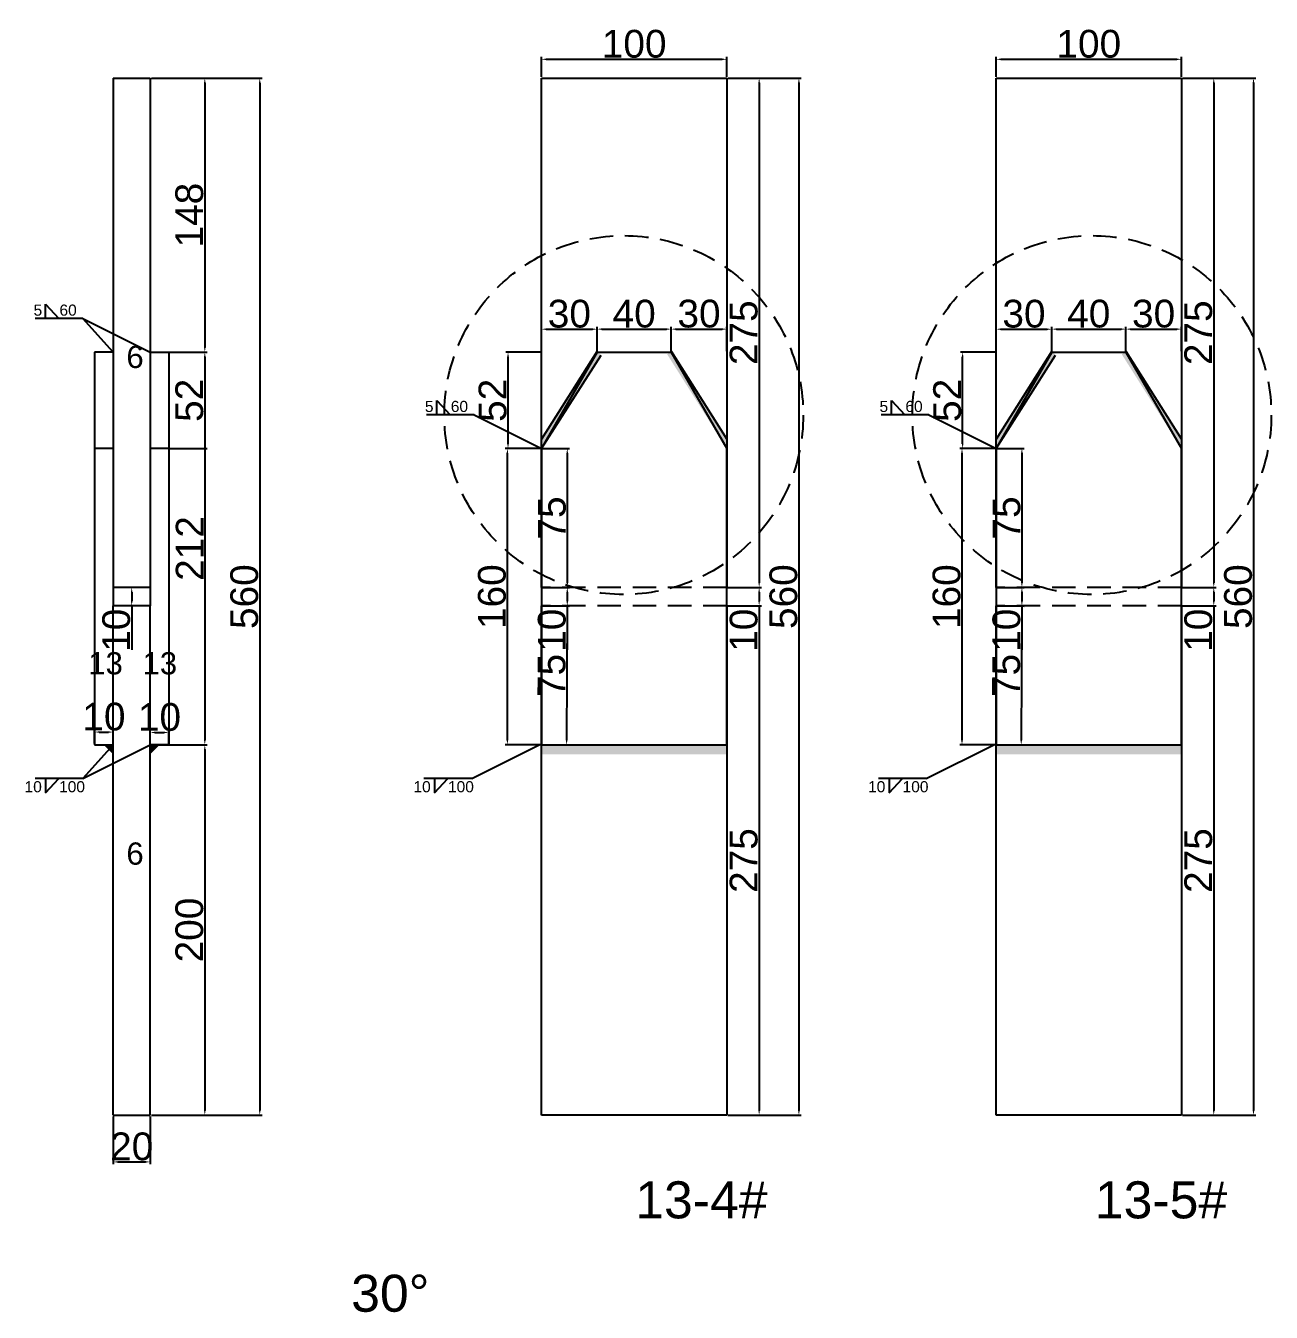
# Model space of a CAD drawing. Header units: millimetres. Extents: x 9380 to 24185, y -971 to 4358.
# Drawn here: x 19576 to 20249, y 885 to 1580 of the extents above; entities that cross this region are included whole.
import ezdxf

# ---------------------------------------------------------------- set-up
doc = ezdxf.new("R2010")
doc.units = ezdxf.units.MM
doc.linetypes.add('DASHED', pattern=[19.05, 12.7, -6.35])
for name, color, linetype in [('切平处', 3, 'DASHED'), ('尺寸标注', 6, 'Continuous'), ('标号', 4, 'Continuous'), ('焊缝', 250, 'Continuous')]:
    doc.layers.add(name, color=color, linetype=linetype)
doc.styles.get("Standard").update_dxf_attribs({"font": 'arial.ttf'})
doc.dimstyles.new('ISO-25-JHF', dxfattribs={"dimtxt": 15, "dimasz": 2.5, "dimexe": 1.25, "dimexo": 0.625, "dimtad": 1, "dimtxsty": 'Standard', "dimcen": 2.5, "dimadec": 0, "dimazin": 0, "dimtfac": 1, "dimtmove": 0, "dimatfit": 3, "dimfxl": 1, "dimarcsym": 0})

# ---------------------------------------------------------------- blocks, each defined once
blk = doc.blocks.new('*D1718')
at = {"layer": 'Defpoints', "color": 0, "transparency": 16777216}
for p in [(19954.64, 1561.76), (19854.64, 1551.62), (19954.64, 1551.62)]:
    blk.add_point(p, dxfattribs=at)
at = {"layer": '尺寸标注', "color": 0, "lineweight": -2, "transparency": 16777216}
for p, q in [((19854.64, 1552.25), (19854.64, 1563.01)), ((19954.64, 1552.25), (19954.64, 1563.01)), ((19857.14, 1561.76), (19952.14, 1561.76))]:
    blk.add_line(p, q, dxfattribs=at)
at = {"layer": '尺寸标注', "color": 0, "transparency": 16777216}
for points in [[(19857.14, 1562.17), (19857.14, 1561.34), (19854.64, 1561.76)], [(19952.14, 1562.17), (19952.14, 1561.34), (19954.64, 1561.76)]]:
    blk.add_solid(points, dxfattribs=at)
at = {"layer": '尺寸标注', "color": 0, "transparency": 16777216, "insert": (19904.64, 1570.04), "char_height": 15, "attachment_point": 5}
blk.add_mtext('100', dxfattribs=at)
blk = doc.blocks.new('*D1719')
at = {"layer": 'Defpoints', "color": 0, "transparency": 16777216}
for p in [(19954.64, 1551.62), (19954.64, 1276.62), (19972.12, 1276.62)]:
    blk.add_point(p, dxfattribs=at)
at = {"layer": '尺寸标注', "color": 0, "lineweight": -2, "transparency": 16777216}
for p, q in [((19955.26, 1551.62), (19973.37, 1551.62)), ((19972.12, 1549.12), (19972.12, 1279.12)), ((19955.26, 1276.62), (19973.37, 1276.62))]:
    blk.add_line(p, q, dxfattribs=at)
at = {"layer": '尺寸标注', "color": 0, "transparency": 16777216}
for points in [[(19971.7, 1549.12), (19972.53, 1549.12), (19972.12, 1551.62)], [(19971.7, 1279.12), (19972.53, 1279.12), (19972.12, 1276.62)]]:
    blk.add_solid(points, dxfattribs=at)
at = {"layer": '尺寸标注', "color": 0, "transparency": 16777216, "insert": (19963.83, 1414.12), "char_height": 15, "attachment_point": 5, "rotation": 90}
blk.add_mtext('275', dxfattribs=at)
blk = doc.blocks.new('*D1628')
at = {"layer": 'Defpoints', "color": 0, "transparency": 16777216}
for p in [(19836.2, 1351.62), (19854.64, 1351.62), (19854.64, 1191.62)]:
    blk.add_point(p, dxfattribs=at)
at = {"layer": '尺寸标注', "color": 0, "lineweight": -2, "transparency": 16777216}
for p, q in [((19854.01, 1351.62), (19834.95, 1351.62)), ((19836.2, 1194.12), (19836.2, 1349.12)), ((19854.01, 1191.62), (19834.95, 1191.62))]:
    blk.add_line(p, q, dxfattribs=at)
at = {"layer": '尺寸标注', "color": 0, "transparency": 16777216}
for points in [[(19835.78, 1349.12), (19836.61, 1349.12), (19836.2, 1351.62)], [(19835.78, 1194.12), (19836.61, 1194.12), (19836.2, 1191.62)]]:
    blk.add_solid(points, dxfattribs=at)
at = {"layer": '尺寸标注', "color": 0, "transparency": 16777216, "insert": (19827.91, 1271.62), "char_height": 15, "attachment_point": 5, "rotation": 90}
blk.add_mtext('160', dxfattribs=at)
blk = doc.blocks.new('*D1720')
at = {"layer": 'Defpoints', "color": 0, "transparency": 16777216}
for p in [(19954.64, 1276.62), (19954.64, 1266.62), (19972.12, 1266.62)]:
    blk.add_point(p, dxfattribs=at)
at = {"layer": '尺寸标注', "color": 0, "lineweight": -2, "transparency": 16777216}
for p, q in [((19955.26, 1276.62), (19973.37, 1276.62)), ((19972.12, 1274.12), (19972.12, 1269.12)), ((19955.26, 1266.62), (19973.37, 1266.62)), ((19972.12, 1266.62), (19972.12, 1242.85))]:
    blk.add_line(p, q, dxfattribs=at)
at = {"layer": '尺寸标注', "color": 0, "transparency": 16777216}
for points in [[(19971.7, 1274.12), (19972.53, 1274.12), (19972.12, 1276.62)], [(19971.7, 1269.12), (19972.53, 1269.12), (19972.12, 1266.62)]]:
    blk.add_solid(points, dxfattribs=at)
at = {"layer": '尺寸标注', "color": 0, "transparency": 16777216, "insert": (19963.83, 1253.48), "char_height": 15, "attachment_point": 5, "rotation": 90}
blk.add_mtext('10', dxfattribs=at)
blk = doc.blocks.new('*D1721')
at = {"layer": 'Defpoints', "color": 0, "transparency": 16777216}
for p in [(19954.64, 1266.62), (19954.64, 991.62), (19972.12, 991.62)]:
    blk.add_point(p, dxfattribs=at)
at = {"layer": '尺寸标注', "color": 0, "lineweight": -2, "transparency": 16777216}
for p, q in [((19955.26, 1266.62), (19973.37, 1266.62)), ((19972.12, 1264.12), (19972.12, 994.12)), ((19955.26, 991.62), (19973.37, 991.62))]:
    blk.add_line(p, q, dxfattribs=at)
at = {"layer": '尺寸标注', "color": 0, "transparency": 16777216}
for points in [[(19971.7, 1264.12), (19972.53, 1264.12), (19972.12, 1266.62)], [(19971.7, 994.12), (19972.53, 994.12), (19972.12, 991.62)]]:
    blk.add_solid(points, dxfattribs=at)
at = {"layer": '尺寸标注', "color": 0, "transparency": 16777216, "insert": (19963.83, 1129.12), "char_height": 15, "attachment_point": 5, "rotation": 90}
blk.add_mtext('275', dxfattribs=at)
blk = doc.blocks.new('*D1629')
at = {"layer": 'Defpoints', "color": 0, "transparency": 16777216}
for p in [(19954.64, 1551.62), (19954.64, 991.62), (19993.57, 991.62)]:
    blk.add_point(p, dxfattribs=at)
at = {"layer": '尺寸标注', "color": 0, "lineweight": -2, "transparency": 16777216}
for p, q in [((19955.26, 1551.62), (19994.82, 1551.62)), ((19993.57, 1549.12), (19993.57, 994.12)), ((19955.26, 991.62), (19994.82, 991.62))]:
    blk.add_line(p, q, dxfattribs=at)
at = {"layer": '尺寸标注', "color": 0, "transparency": 16777216}
for points in [[(19993.15, 1549.12), (19993.98, 1549.12), (19993.57, 1551.62)], [(19993.15, 994.12), (19993.98, 994.12), (19993.57, 991.62)]]:
    blk.add_solid(points, dxfattribs=at)
at = {"layer": '尺寸标注', "color": 0, "transparency": 16777216, "insert": (19985.28, 1271.62), "char_height": 15, "attachment_point": 5, "rotation": 90}
blk.add_mtext('560', dxfattribs=at)
blk = doc.blocks.new('*D1722')
at = {"layer": 'Defpoints', "color": 0, "transparency": 16777216}
for p in [(19623.37, 991.62), (19643.37, 991.62), (19643.37, 966.42)]:
    blk.add_point(p, dxfattribs=at)
at = {"layer": '尺寸标注', "color": 0, "lineweight": -2, "transparency": 16777216}
for p, q in [((19623.37, 991), (19623.37, 965.17)), ((19643.37, 991), (19643.37, 965.17)), ((19625.87, 966.42), (19640.87, 966.42))]:
    blk.add_line(p, q, dxfattribs=at)
at = {"layer": '尺寸标注', "color": 0, "transparency": 16777216}
for points in [[(19625.87, 966.84), (19625.87, 966.01), (19623.37, 966.42)], [(19640.87, 966.84), (19640.87, 966.01), (19643.37, 966.42)]]:
    blk.add_solid(points, dxfattribs=at)
at = {"layer": '尺寸标注', "color": 0, "transparency": 16777216, "insert": (19633.37, 974.71), "char_height": 15, "attachment_point": 5}
blk.add_mtext('20', dxfattribs=at)
blk = doc.blocks.new('*D1723')
at = {"layer": 'Defpoints', "color": 0, "transparency": 16777216}
for p in [(19623.37, 1198.5), (19613.37, 1191.62), (19623.37, 1191.62)]:
    blk.add_point(p, dxfattribs=at)
at = {"layer": '尺寸标注', "color": 0, "lineweight": -2, "transparency": 16777216}
for p, q in [((19613.37, 1192.25), (19613.37, 1199.75)), ((19615.87, 1198.5), (19620.87, 1198.5)), ((19623.37, 1192.25), (19623.37, 1199.75))]:
    blk.add_line(p, q, dxfattribs=at)
at = {"layer": '尺寸标注', "color": 0, "transparency": 16777216}
for points in [[(19615.87, 1198.92), (19615.87, 1198.09), (19613.37, 1198.5)], [(19620.87, 1198.92), (19620.87, 1198.09), (19623.37, 1198.5)]]:
    blk.add_solid(points, dxfattribs=at)
at = {"layer": '尺寸标注', "color": 0, "transparency": 16777216, "insert": (19618.37, 1206.79), "char_height": 15, "attachment_point": 5}
blk.add_mtext('10', dxfattribs=at)
blk = doc.blocks.new('*D1724')
at = {"layer": 'Defpoints', "color": 0, "transparency": 16777216}
for p in [(19653.37, 1198.29), (19643.37, 1191.62), (19653.37, 1191.62)]:
    blk.add_point(p, dxfattribs=at)
at = {"layer": '尺寸标注', "color": 0, "lineweight": -2, "transparency": 16777216}
for p, q in [((19643.37, 1192.25), (19643.37, 1199.54)), ((19645.87, 1198.29), (19650.87, 1198.29)), ((19653.37, 1192.25), (19653.37, 1199.54))]:
    blk.add_line(p, q, dxfattribs=at)
at = {"layer": '尺寸标注', "color": 0, "transparency": 16777216}
for points in [[(19645.87, 1198.71), (19645.87, 1197.87), (19643.37, 1198.29)], [(19650.87, 1198.71), (19650.87, 1197.87), (19653.37, 1198.29)]]:
    blk.add_solid(points, dxfattribs=at)
at = {"layer": '尺寸标注', "color": 0, "transparency": 16777216, "insert": (19648.37, 1206.57), "char_height": 15, "attachment_point": 5}
blk.add_mtext('10', dxfattribs=at)
blk = doc.blocks.new('*D1725')
at = {"layer": 'Defpoints', "color": 0, "transparency": 16777216}
for p in [(19643.37, 1551.62), (19643.37, 1403.62), (19672.84, 1403.62)]:
    blk.add_point(p, dxfattribs=at)
at = {"layer": '尺寸标注', "color": 0, "lineweight": -2, "transparency": 16777216}
for p, q in [((19643.99, 1551.62), (19674.09, 1551.62)), ((19672.84, 1549.12), (19672.84, 1406.12)), ((19643.99, 1403.62), (19674.09, 1403.62))]:
    blk.add_line(p, q, dxfattribs=at)
at = {"layer": '尺寸标注', "color": 0, "transparency": 16777216}
for points in [[(19672.42, 1549.12), (19673.25, 1549.12), (19672.84, 1551.62)], [(19672.42, 1406.12), (19673.25, 1406.12), (19672.84, 1403.62)]]:
    blk.add_solid(points, dxfattribs=at)
at = {"layer": '尺寸标注', "color": 0, "transparency": 16777216, "insert": (19664.55, 1477.62), "char_height": 15, "attachment_point": 5, "rotation": 90}
blk.add_mtext('148', dxfattribs=at)
blk = doc.blocks.new('*D1726')
at = {"layer": 'Defpoints', "color": 0, "transparency": 16777216}
for p in [(19653.37, 1403.62), (19653.37, 1191.62), (19672.84, 1191.62)]:
    blk.add_point(p, dxfattribs=at)
at = {"layer": '尺寸标注', "color": 0, "lineweight": -2, "transparency": 16777216}
for p, q in [((19653.99, 1403.62), (19674.09, 1403.62)), ((19672.84, 1401.12), (19672.84, 1194.12)), ((19653.99, 1191.62), (19674.09, 1191.62))]:
    blk.add_line(p, q, dxfattribs=at)
at = {"layer": '尺寸标注', "color": 0, "transparency": 16777216}
for points in [[(19672.42, 1401.12), (19673.25, 1401.12), (19672.84, 1403.62)], [(19672.42, 1194.12), (19673.25, 1194.12), (19672.84, 1191.62)]]:
    blk.add_solid(points, dxfattribs=at)
at = {"layer": '尺寸标注', "color": 0, "transparency": 16777216, "insert": (19664.68, 1297.62), "char_height": 15, "attachment_point": 5, "rotation": 90}
blk.add_mtext('212', dxfattribs=at)
blk = doc.blocks.new('*D1727')
at = {"layer": 'Defpoints', "color": 0, "transparency": 16777216}
for p in [(19643.37, 1191.62), (19643.37, 991.62), (19672.84, 991.62)]:
    blk.add_point(p, dxfattribs=at)
at = {"layer": '尺寸标注', "color": 0, "lineweight": -2, "transparency": 16777216}
for p, q in [((19643.99, 1191.62), (19674.09, 1191.62)), ((19672.84, 1189.12), (19672.84, 994.12)), ((19643.99, 991.62), (19674.09, 991.62))]:
    blk.add_line(p, q, dxfattribs=at)
at = {"layer": '尺寸标注', "color": 0, "transparency": 16777216}
for points in [[(19672.42, 1189.12), (19673.25, 1189.12), (19672.84, 1191.62)], [(19672.42, 994.12), (19673.25, 994.12), (19672.84, 991.62)]]:
    blk.add_solid(points, dxfattribs=at)
at = {"layer": '尺寸标注', "color": 0, "transparency": 16777216, "insert": (19664.55, 1091.62), "char_height": 15, "attachment_point": 5, "rotation": 90}
blk.add_mtext('200', dxfattribs=at)
blk = doc.blocks.new('*D1630')
at = {"layer": 'Defpoints', "color": 0, "transparency": 16777216}
for p in [(19643.99, 1551.62), (19643.99, 991.62), (19702.51, 991.62)]:
    blk.add_point(p, dxfattribs=at)
at = {"layer": '尺寸标注', "color": 0, "lineweight": -2, "transparency": 16777216}
for p, q in [((19644.62, 1551.62), (19703.76, 1551.62)), ((19702.51, 1549.12), (19702.51, 994.12)), ((19644.62, 991.62), (19703.76, 991.62))]:
    blk.add_line(p, q, dxfattribs=at)
at = {"layer": '尺寸标注', "color": 0, "transparency": 16777216}
for points in [[(19702.09, 1549.12), (19702.92, 1549.12), (19702.51, 1551.62)], [(19702.09, 994.12), (19702.92, 994.12), (19702.51, 991.62)]]:
    blk.add_solid(points, dxfattribs=at)
at = {"layer": '尺寸标注', "color": 0, "transparency": 16777216, "insert": (19694.22, 1271.62), "char_height": 15, "attachment_point": 5, "rotation": 90}
blk.add_mtext('560', dxfattribs=at)
blk = doc.blocks.new('*D1728')
at = {"layer": 'Defpoints', "color": 0, "transparency": 16777216}
for p in [(19643.37, 1276.62), (19633.37, 1266.62), (19643.37, 1266.62)]:
    blk.add_point(p, dxfattribs=at)
at = {"layer": '尺寸标注', "color": 0, "lineweight": -2, "transparency": 16777216}
for p, q in [((19642.74, 1276.62), (19632.12, 1276.62)), ((19633.37, 1274.12), (19633.37, 1269.12)), ((19642.74, 1266.62), (19632.12, 1266.62)), ((19633.37, 1266.62), (19633.37, 1242.85))]:
    blk.add_line(p, q, dxfattribs=at)
at = {"layer": '尺寸标注', "color": 0, "transparency": 16777216}
for points in [[(19632.95, 1274.12), (19633.79, 1274.12), (19633.37, 1276.62)], [(19632.95, 1269.12), (19633.79, 1269.12), (19633.37, 1266.62)]]:
    blk.add_solid(points, dxfattribs=at)
at = {"layer": '尺寸标注', "color": 0, "transparency": 16777216, "insert": (19625.09, 1253.48), "char_height": 15, "attachment_point": 5, "rotation": 90}
blk.add_mtext('10', dxfattribs=at)
blk = doc.blocks.new('*D1729')
at = {"layer": 'Defpoints', "color": 0, "transparency": 16777216}
for p in [(19854.64, 1351.62), (19854.64, 1276.62), (19868.53, 1276.62)]:
    blk.add_point(p, dxfattribs=at)
at = {"layer": '尺寸标注', "color": 0, "lineweight": -2, "transparency": 16777216}
for p, q in [((19855.26, 1351.62), (19869.78, 1351.62)), ((19868.53, 1349.12), (19868.53, 1279.12)), ((19855.26, 1276.62), (19869.78, 1276.62))]:
    blk.add_line(p, q, dxfattribs=at)
at = {"layer": '尺寸标注', "color": 0, "transparency": 16777216}
for points in [[(19868.11, 1349.12), (19868.94, 1349.12), (19868.53, 1351.62)], [(19868.11, 1279.12), (19868.94, 1279.12), (19868.53, 1276.62)]]:
    blk.add_solid(points, dxfattribs=at)
at = {"layer": '尺寸标注', "color": 0, "transparency": 16777216, "insert": (19860.27, 1314.12), "char_height": 15, "attachment_point": 5, "rotation": 90}
blk.add_mtext('75', dxfattribs=at)
blk = doc.blocks.new('*D1730')
at = {"layer": 'Defpoints', "color": 0, "transparency": 16777216}
for p in [(19854.64, 1276.62), (19854.64, 1266.62), (19868.53, 1266.62)]:
    blk.add_point(p, dxfattribs=at)
at = {"layer": '尺寸标注', "color": 0, "lineweight": -2, "transparency": 16777216}
for p, q in [((19855.26, 1276.62), (19869.78, 1276.62)), ((19868.53, 1274.12), (19868.53, 1269.12)), ((19855.26, 1266.62), (19869.78, 1266.62)), ((19868.53, 1266.62), (19868.53, 1242.85))]:
    blk.add_line(p, q, dxfattribs=at)
at = {"layer": '尺寸标注', "color": 0, "transparency": 16777216}
for points in [[(19868.11, 1274.12), (19868.94, 1274.12), (19868.53, 1276.62)], [(19868.11, 1269.12), (19868.94, 1269.12), (19868.53, 1266.62)]]:
    blk.add_solid(points, dxfattribs=at)
at = {"layer": '尺寸标注', "color": 0, "transparency": 16777216, "insert": (19860.24, 1253.48), "char_height": 15, "attachment_point": 5, "rotation": 90}
blk.add_mtext('10', dxfattribs=at)
blk = doc.blocks.new('*D1631')
at = {"layer": 'Defpoints', "color": 0, "transparency": 16777216}
for p in [(19854.64, 1266.62), (19854.27, 1191.62), (19868.16, 1191.55)]:
    blk.add_point(p, dxfattribs=at)
at = {"layer": '尺寸标注', "color": 0, "lineweight": -2, "transparency": 16777216}
for p, q in [((19855.26, 1266.62), (19869.78, 1266.55)), ((19868.52, 1264.05), (19868.17, 1194.05)), ((19854.9, 1191.62), (19869.41, 1191.55))]:
    blk.add_line(p, q, dxfattribs=at)
at = {"layer": '尺寸标注', "color": 0, "transparency": 16777216}
for points in [[(19868.1, 1264.05), (19868.93, 1264.05), (19868.53, 1266.55)], [(19867.76, 1194.05), (19868.59, 1194.05), (19868.16, 1191.55)]]:
    blk.add_solid(points, dxfattribs=at)
at = {"layer": '尺寸标注', "color": 0, "transparency": 16777216, "insert": (19860.09, 1229.09), "char_height": 15, "attachment_point": 5, "rotation": 89.72111}
blk.add_mtext('75', dxfattribs=at)
blk = doc.blocks.new('*D1731')
at = {"layer": 'Defpoints', "color": 0, "transparency": 16777216}
for p in [(19653.37, 1403.62), (19653.37, 1351.62), (19672.84, 1351.62)]:
    blk.add_point(p, dxfattribs=at)
at = {"layer": '尺寸标注', "color": 0, "lineweight": -2, "transparency": 16777216}
for p, q in [((19653.99, 1403.62), (19674.09, 1403.62)), ((19672.84, 1401.12), (19672.84, 1354.12)), ((19653.99, 1351.62), (19674.09, 1351.62))]:
    blk.add_line(p, q, dxfattribs=at)
at = {"layer": '尺寸标注', "color": 0, "transparency": 16777216}
for points in [[(19672.42, 1401.12), (19673.25, 1401.12), (19672.84, 1403.62)], [(19672.42, 1354.12), (19673.25, 1354.12), (19672.84, 1351.62)]]:
    blk.add_solid(points, dxfattribs=at)
at = {"layer": '尺寸标注', "color": 0, "transparency": 16777216, "insert": (19664.55, 1377.62), "char_height": 15, "attachment_point": 5, "rotation": 90}
blk.add_mtext('52', dxfattribs=at)
blk = doc.blocks.new('*D1632')
at = {"layer": 'Defpoints', "color": 0, "transparency": 16777216}
for p in [(19836.55, 1403.62), (19854.64, 1403.62), (19854.64, 1351.62)]:
    blk.add_point(p, dxfattribs=at)
at = {"layer": '尺寸标注', "color": 0, "lineweight": -2, "transparency": 16777216}
for p, q in [((19854.01, 1403.62), (19835.3, 1403.62)), ((19836.55, 1354.12), (19836.55, 1401.12)), ((19854.01, 1351.62), (19835.3, 1351.62))]:
    blk.add_line(p, q, dxfattribs=at)
at = {"layer": '尺寸标注', "color": 0, "transparency": 16777216}
for points in [[(19836.13, 1401.12), (19836.97, 1401.12), (19836.55, 1403.62)], [(19836.13, 1354.12), (19836.97, 1354.12), (19836.55, 1351.62)]]:
    blk.add_solid(points, dxfattribs=at)
at = {"layer": '尺寸标注', "color": 0, "transparency": 16777216, "insert": (19828.27, 1377.62), "char_height": 15, "attachment_point": 5, "rotation": 90}
blk.add_mtext('52', dxfattribs=at)
blk = doc.blocks.new('*D1732')
at = {"layer": 'Defpoints', "color": 0, "transparency": 16777216}
for p in [(19884.64, 1416.03), (19854.64, 1403.62), (19884.64, 1403.62)]:
    blk.add_point(p, dxfattribs=at)
at = {"layer": '尺寸标注', "color": 0, "lineweight": -2, "transparency": 16777216}
for p, q in [((19854.64, 1404.25), (19854.64, 1417.28)), ((19884.64, 1404.25), (19884.64, 1417.28)), ((19857.14, 1416.03), (19882.14, 1416.03))]:
    blk.add_line(p, q, dxfattribs=at)
at = {"layer": '尺寸标注', "color": 0, "transparency": 16777216}
for points in [[(19857.14, 1416.44), (19857.14, 1415.61), (19854.64, 1416.03)], [(19882.14, 1416.44), (19882.14, 1415.61), (19884.64, 1416.03)]]:
    blk.add_solid(points, dxfattribs=at)
at = {"layer": '尺寸标注', "color": 0, "transparency": 16777216, "insert": (19869.64, 1424.31), "char_height": 15, "attachment_point": 5}
blk.add_mtext('30', dxfattribs=at)
blk = doc.blocks.new('*D1733')
at = {"layer": 'Defpoints', "color": 0, "transparency": 16777216}
for p in [(19924.64, 1416.06), (19884.64, 1403.62), (19924.64, 1403.62)]:
    blk.add_point(p, dxfattribs=at)
at = {"layer": '尺寸标注', "color": 0, "lineweight": -2, "transparency": 16777216}
for p, q in [((19884.64, 1404.25), (19884.64, 1417.31)), ((19924.64, 1404.25), (19924.64, 1417.31)), ((19887.14, 1416.06), (19922.14, 1416.06))]:
    blk.add_line(p, q, dxfattribs=at)
at = {"layer": '尺寸标注', "color": 0, "transparency": 16777216}
for points in [[(19887.14, 1416.48), (19887.14, 1415.64), (19884.64, 1416.06)], [(19922.14, 1416.48), (19922.14, 1415.64), (19924.64, 1416.06)]]:
    blk.add_solid(points, dxfattribs=at)
at = {"layer": '尺寸标注', "color": 0, "transparency": 16777216, "insert": (19904.64, 1424.34), "char_height": 15, "attachment_point": 5}
blk.add_mtext('40', dxfattribs=at)
blk = doc.blocks.new('*D1633')
at = {"layer": 'Defpoints', "color": 0, "transparency": 16777216}
for p in [(19954.64, 1416.06), (19924.64, 1403.62), (19954.64, 1403.62)]:
    blk.add_point(p, dxfattribs=at)
at = {"layer": '尺寸标注', "color": 0, "lineweight": -2, "transparency": 16777216}
for p, q in [((19924.64, 1404.25), (19924.64, 1417.31)), ((19954.64, 1404.25), (19954.64, 1417.31)), ((19927.14, 1416.06), (19952.14, 1416.06))]:
    blk.add_line(p, q, dxfattribs=at)
at = {"layer": '尺寸标注', "color": 0, "transparency": 16777216}
for points in [[(19927.14, 1416.48), (19927.14, 1415.64), (19924.64, 1416.06)], [(19952.14, 1416.48), (19952.14, 1415.64), (19954.64, 1416.06)]]:
    blk.add_solid(points, dxfattribs=at)
at = {"layer": '尺寸标注', "color": 0, "transparency": 16777216, "insert": (19939.64, 1424.35), "char_height": 15, "attachment_point": 5}
blk.add_mtext('30', dxfattribs=at)
blk = doc.blocks.new('*D1761')
at = {"layer": 'Defpoints', "color": 0, "transparency": 16777216}
for p in [(20200.07, 1561.76), (20100.07, 1551.62), (20200.07, 1551.62)]:
    blk.add_point(p, dxfattribs=at)
at = {"layer": '尺寸标注', "color": 0, "lineweight": -2, "transparency": 16777216}
for p, q in [((20100.07, 1552.25), (20100.07, 1563.01)), ((20200.07, 1552.25), (20200.07, 1563.01)), ((20102.57, 1561.76), (20197.57, 1561.76))]:
    blk.add_line(p, q, dxfattribs=at)
at = {"layer": '尺寸标注', "color": 0, "transparency": 16777216}
for points in [[(20102.57, 1562.17), (20102.57, 1561.34), (20100.07, 1561.76)], [(20197.57, 1562.17), (20197.57, 1561.34), (20200.07, 1561.76)]]:
    blk.add_solid(points, dxfattribs=at)
at = {"layer": '尺寸标注', "color": 0, "transparency": 16777216, "insert": (20150.07, 1570.04), "char_height": 15, "attachment_point": 5}
blk.add_mtext('100', dxfattribs=at)
blk = doc.blocks.new('*D1762')
at = {"layer": 'Defpoints', "color": 0, "transparency": 16777216}
for p in [(20200.07, 1551.62), (20200.07, 1276.62), (20217.55, 1276.62)]:
    blk.add_point(p, dxfattribs=at)
at = {"layer": '尺寸标注', "color": 0, "lineweight": -2, "transparency": 16777216}
for p, q in [((20200.7, 1551.62), (20218.8, 1551.62)), ((20217.55, 1549.12), (20217.55, 1279.12)), ((20200.7, 1276.62), (20218.8, 1276.62))]:
    blk.add_line(p, q, dxfattribs=at)
at = {"layer": '尺寸标注', "color": 0, "transparency": 16777216}
for points in [[(20217.13, 1549.12), (20217.97, 1549.12), (20217.55, 1551.62)], [(20217.13, 1279.12), (20217.97, 1279.12), (20217.55, 1276.62)]]:
    blk.add_solid(points, dxfattribs=at)
at = {"layer": '尺寸标注', "color": 0, "transparency": 16777216, "insert": (20209.27, 1414.12), "char_height": 15, "attachment_point": 5, "rotation": 90}
blk.add_mtext('275', dxfattribs=at)
blk = doc.blocks.new('*D1649')
at = {"layer": 'Defpoints', "color": 0, "transparency": 16777216}
for p in [(20081.63, 1351.62), (20100.07, 1351.62), (20100.07, 1191.62)]:
    blk.add_point(p, dxfattribs=at)
at = {"layer": '尺寸标注', "color": 0, "lineweight": -2, "transparency": 16777216}
for p, q in [((20099.45, 1351.62), (20080.38, 1351.62)), ((20081.63, 1194.12), (20081.63, 1349.12)), ((20099.45, 1191.62), (20080.38, 1191.62))]:
    blk.add_line(p, q, dxfattribs=at)
at = {"layer": '尺寸标注', "color": 0, "transparency": 16777216}
for points in [[(20081.21, 1349.12), (20082.05, 1349.12), (20081.63, 1351.62)], [(20081.21, 1194.12), (20082.05, 1194.12), (20081.63, 1191.62)]]:
    blk.add_solid(points, dxfattribs=at)
at = {"layer": '尺寸标注', "color": 0, "transparency": 16777216, "insert": (20073.35, 1271.62), "char_height": 15, "attachment_point": 5, "rotation": 90}
blk.add_mtext('160', dxfattribs=at)
blk = doc.blocks.new('*D1763')
at = {"layer": 'Defpoints', "color": 0, "transparency": 16777216}
for p in [(20200.07, 1276.62), (20200.07, 1266.62), (20217.55, 1266.62)]:
    blk.add_point(p, dxfattribs=at)
at = {"layer": '尺寸标注', "color": 0, "lineweight": -2, "transparency": 16777216}
for p, q in [((20200.7, 1276.62), (20218.8, 1276.62)), ((20217.55, 1274.12), (20217.55, 1269.12)), ((20200.7, 1266.62), (20218.8, 1266.62)), ((20217.55, 1266.62), (20217.55, 1242.85))]:
    blk.add_line(p, q, dxfattribs=at)
at = {"layer": '尺寸标注', "color": 0, "transparency": 16777216}
for points in [[(20217.13, 1274.12), (20217.97, 1274.12), (20217.55, 1276.62)], [(20217.13, 1269.12), (20217.97, 1269.12), (20217.55, 1266.62)]]:
    blk.add_solid(points, dxfattribs=at)
at = {"layer": '尺寸标注', "color": 0, "transparency": 16777216, "insert": (20209.27, 1253.48), "char_height": 15, "attachment_point": 5, "rotation": 90}
blk.add_mtext('10', dxfattribs=at)
blk = doc.blocks.new('*D1764')
at = {"layer": 'Defpoints', "color": 0, "transparency": 16777216}
for p in [(20200.07, 1266.62), (20200.07, 991.62), (20217.55, 991.62)]:
    blk.add_point(p, dxfattribs=at)
at = {"layer": '尺寸标注', "color": 0, "lineweight": -2, "transparency": 16777216}
for p, q in [((20200.7, 1266.62), (20218.8, 1266.62)), ((20217.55, 1264.12), (20217.55, 994.12)), ((20200.7, 991.62), (20218.8, 991.62))]:
    blk.add_line(p, q, dxfattribs=at)
at = {"layer": '尺寸标注', "color": 0, "transparency": 16777216}
for points in [[(20217.13, 1264.12), (20217.97, 1264.12), (20217.55, 1266.62)], [(20217.13, 994.12), (20217.97, 994.12), (20217.55, 991.62)]]:
    blk.add_solid(points, dxfattribs=at)
at = {"layer": '尺寸标注', "color": 0, "transparency": 16777216, "insert": (20209.27, 1129.12), "char_height": 15, "attachment_point": 5, "rotation": 90}
blk.add_mtext('275', dxfattribs=at)
blk = doc.blocks.new('*D1650')
at = {"layer": 'Defpoints', "color": 0, "transparency": 16777216}
for p in [(20200.07, 1551.62), (20200.07, 991.62), (20239, 991.62)]:
    blk.add_point(p, dxfattribs=at)
at = {"layer": '尺寸标注', "color": 0, "lineweight": -2, "transparency": 16777216}
for p, q in [((20200.7, 1551.62), (20240.25, 1551.62)), ((20239, 1549.12), (20239, 994.12)), ((20200.7, 991.62), (20240.25, 991.62))]:
    blk.add_line(p, q, dxfattribs=at)
at = {"layer": '尺寸标注', "color": 0, "transparency": 16777216}
for points in [[(20238.58, 1549.12), (20239.42, 1549.12), (20239, 1551.62)], [(20238.58, 994.12), (20239.42, 994.12), (20239, 991.62)]]:
    blk.add_solid(points, dxfattribs=at)
at = {"layer": '尺寸标注', "color": 0, "transparency": 16777216, "insert": (20230.72, 1271.62), "char_height": 15, "attachment_point": 5, "rotation": 90}
blk.add_mtext('560', dxfattribs=at)
blk = doc.blocks.new('*D1765')
at = {"layer": 'Defpoints', "color": 0, "transparency": 16777216}
for p in [(20100.07, 1351.62), (20100.07, 1276.62), (20113.96, 1276.62)]:
    blk.add_point(p, dxfattribs=at)
at = {"layer": '尺寸标注', "color": 0, "lineweight": -2, "transparency": 16777216}
for p, q in [((20100.7, 1351.62), (20115.21, 1351.62)), ((20113.96, 1349.12), (20113.96, 1279.12)), ((20100.7, 1276.62), (20115.21, 1276.62))]:
    blk.add_line(p, q, dxfattribs=at)
at = {"layer": '尺寸标注', "color": 0, "transparency": 16777216}
for points in [[(20113.54, 1349.12), (20114.38, 1349.12), (20113.96, 1351.62)], [(20113.54, 1279.12), (20114.38, 1279.12), (20113.96, 1276.62)]]:
    blk.add_solid(points, dxfattribs=at)
at = {"layer": '尺寸标注', "color": 0, "transparency": 16777216, "insert": (20105.71, 1314.12), "char_height": 15, "attachment_point": 5, "rotation": 90}
blk.add_mtext('75', dxfattribs=at)
blk = doc.blocks.new('*D1766')
at = {"layer": 'Defpoints', "color": 0, "transparency": 16777216}
for p in [(20100.07, 1276.62), (20100.07, 1266.62), (20113.96, 1266.62)]:
    blk.add_point(p, dxfattribs=at)
at = {"layer": '尺寸标注', "color": 0, "lineweight": -2, "transparency": 16777216}
for p, q in [((20100.7, 1276.62), (20115.21, 1276.62)), ((20113.96, 1274.12), (20113.96, 1269.12)), ((20100.7, 1266.62), (20115.21, 1266.62)), ((20113.96, 1266.62), (20113.96, 1242.85))]:
    blk.add_line(p, q, dxfattribs=at)
at = {"layer": '尺寸标注', "color": 0, "transparency": 16777216}
for points in [[(20113.54, 1274.12), (20114.38, 1274.12), (20113.96, 1276.62)], [(20113.54, 1269.12), (20114.38, 1269.12), (20113.96, 1266.62)]]:
    blk.add_solid(points, dxfattribs=at)
at = {"layer": '尺寸标注', "color": 0, "transparency": 16777216, "insert": (20105.68, 1253.48), "char_height": 15, "attachment_point": 5, "rotation": 90}
blk.add_mtext('10', dxfattribs=at)
blk = doc.blocks.new('*D1651')
at = {"layer": 'Defpoints', "color": 0, "transparency": 16777216}
for p in [(20100.07, 1266.62), (20099.71, 1191.62), (20113.6, 1191.55)]:
    blk.add_point(p, dxfattribs=at)
at = {"layer": '尺寸标注', "color": 0, "lineweight": -2, "transparency": 16777216}
for p, q in [((20100.7, 1266.62), (20115.21, 1266.55)), ((20113.95, 1264.05), (20113.61, 1194.05)), ((20100.33, 1191.62), (20114.85, 1191.55))]:
    blk.add_line(p, q, dxfattribs=at)
at = {"layer": '尺寸标注', "color": 0, "transparency": 16777216}
for points in [[(20113.53, 1264.05), (20114.37, 1264.05), (20113.96, 1266.55)], [(20113.19, 1194.05), (20114.02, 1194.05), (20113.6, 1191.55)]]:
    blk.add_solid(points, dxfattribs=at)
at = {"layer": '尺寸标注', "color": 0, "transparency": 16777216, "insert": (20105.53, 1229.09), "char_height": 15, "attachment_point": 5, "rotation": 89.72111}
blk.add_mtext('75', dxfattribs=at)
blk = doc.blocks.new('*D1652')
at = {"layer": 'Defpoints', "color": 0, "transparency": 16777216}
for p in [(20081.98, 1403.62), (20100.07, 1403.62), (20100.07, 1351.62)]:
    blk.add_point(p, dxfattribs=at)
at = {"layer": '尺寸标注', "color": 0, "lineweight": -2, "transparency": 16777216}
for p, q in [((20099.45, 1403.62), (20080.73, 1403.62)), ((20081.98, 1354.12), (20081.98, 1401.12)), ((20099.45, 1351.62), (20080.73, 1351.62))]:
    blk.add_line(p, q, dxfattribs=at)
at = {"layer": '尺寸标注', "color": 0, "transparency": 16777216}
for points in [[(20081.57, 1401.12), (20082.4, 1401.12), (20081.98, 1403.62)], [(20081.57, 1354.12), (20082.4, 1354.12), (20081.98, 1351.62)]]:
    blk.add_solid(points, dxfattribs=at)
at = {"layer": '尺寸标注', "color": 0, "transparency": 16777216, "insert": (20073.7, 1377.62), "char_height": 15, "attachment_point": 5, "rotation": 90}
blk.add_mtext('52', dxfattribs=at)
blk = doc.blocks.new('*D1767')
at = {"layer": 'Defpoints', "color": 0, "transparency": 16777216}
for p in [(20130.07, 1416.03), (20100.07, 1403.62), (20130.07, 1403.62)]:
    blk.add_point(p, dxfattribs=at)
at = {"layer": '尺寸标注', "color": 0, "lineweight": -2, "transparency": 16777216}
for p, q in [((20100.07, 1404.25), (20100.07, 1417.28)), ((20130.07, 1404.25), (20130.07, 1417.28)), ((20102.57, 1416.03), (20127.57, 1416.03))]:
    blk.add_line(p, q, dxfattribs=at)
at = {"layer": '尺寸标注', "color": 0, "transparency": 16777216}
for points in [[(20102.57, 1416.44), (20102.57, 1415.61), (20100.07, 1416.03)], [(20127.57, 1416.44), (20127.57, 1415.61), (20130.07, 1416.03)]]:
    blk.add_solid(points, dxfattribs=at)
at = {"layer": '尺寸标注', "color": 0, "transparency": 16777216, "insert": (20115.07, 1424.31), "char_height": 15, "attachment_point": 5}
blk.add_mtext('30', dxfattribs=at)
blk = doc.blocks.new('*D1768')
at = {"layer": 'Defpoints', "color": 0, "transparency": 16777216}
for p in [(20170.07, 1416.06), (20130.07, 1403.62), (20170.07, 1403.62)]:
    blk.add_point(p, dxfattribs=at)
at = {"layer": '尺寸标注', "color": 0, "lineweight": -2, "transparency": 16777216}
for p, q in [((20130.07, 1404.25), (20130.07, 1417.31)), ((20170.07, 1404.25), (20170.07, 1417.31)), ((20132.57, 1416.06), (20167.57, 1416.06))]:
    blk.add_line(p, q, dxfattribs=at)
at = {"layer": '尺寸标注', "color": 0, "transparency": 16777216}
for points in [[(20132.57, 1416.48), (20132.57, 1415.64), (20130.07, 1416.06)], [(20167.57, 1416.48), (20167.57, 1415.64), (20170.07, 1416.06)]]:
    blk.add_solid(points, dxfattribs=at)
at = {"layer": '尺寸标注', "color": 0, "transparency": 16777216, "insert": (20150.07, 1424.34), "char_height": 15, "attachment_point": 5}
blk.add_mtext('40', dxfattribs=at)
blk = doc.blocks.new('*D1653')
at = {"layer": 'Defpoints', "color": 0, "transparency": 16777216}
for p in [(20200.07, 1416.06), (20170.07, 1403.62), (20200.07, 1403.62)]:
    blk.add_point(p, dxfattribs=at)
at = {"layer": '尺寸标注', "color": 0, "lineweight": -2, "transparency": 16777216}
for p, q in [((20170.07, 1404.25), (20170.07, 1417.31)), ((20200.07, 1404.25), (20200.07, 1417.31)), ((20172.57, 1416.06), (20197.57, 1416.06))]:
    blk.add_line(p, q, dxfattribs=at)
at = {"layer": '尺寸标注', "color": 0, "transparency": 16777216}
for points in [[(20172.57, 1416.48), (20172.57, 1415.64), (20170.07, 1416.06)], [(20197.57, 1416.48), (20197.57, 1415.64), (20200.07, 1416.06)]]:
    blk.add_solid(points, dxfattribs=at)
at = {"layer": '尺寸标注', "color": 0, "transparency": 16777216, "insert": (20185.07, 1424.35), "char_height": 15, "attachment_point": 5}
blk.add_mtext('30', dxfattribs=at)

msp = doc.modelspace()

# ---------------------------------------------------------------- hatches: boundary and pattern name
at = {"layer": '焊缝'}
h = msp.add_hatch(color=250, dxfattribs=at)
h.dxf.hatch_style = 1
h.paths.add_polyline_path([(19854.637, 1356.658), (19854.637, 1351.556), (19886.754, 1402.057), (19884.637, 1404.181)])
h = msp.add_hatch(color=250, dxfattribs=at)
h.dxf.hatch_style = 1
h.paths.add_polyline_path([(19954.637, 1356.658), (19954.637, 1351.556), (19922.481, 1402.426), (19924.637, 1404.181)])
h = msp.add_hatch(color=250, dxfattribs=at)
h.dxf.hatch_style = 1
h.paths.add_polyline_path([(20100.07, 1356.658), (20100.07, 1351.556), (20132.188, 1402.057), (20130.07, 1404.181)])
h = msp.add_hatch(color=250, dxfattribs=at)
h.dxf.hatch_style = 1
h.paths.add_polyline_path([(20200.07, 1356.658), (20200.07, 1351.556), (20167.914, 1402.426), (20170.07, 1404.181)])
h = msp.add_hatch(color=250, dxfattribs=at)
h.dxf.hatch_style = 1
h.paths.add_polyline_path([(19623.37, 1186.556), (19618.37, 1191.556), (19623.37, 1191.556)])
h = msp.add_hatch(color=250, dxfattribs=at)
h.dxf.hatch_style = 1
h.paths.add_polyline_path([(19643.37, 1186.556), (19648.37, 1191.556), (19643.37, 1191.556)])
h = msp.add_hatch(color=250, dxfattribs=at)
h.dxf.hatch_style = 1
h.paths.add_polyline_path([(19854.637, 1186.556), (19854.637, 1191.556), (19954.637, 1191.556), (19954.632, 1186.556)])
h = msp.add_hatch(color=250, dxfattribs=at)
h.dxf.hatch_style = 1
h.paths.add_polyline_path([(20100.07, 1186.556), (20100.07, 1191.556), (20200.07, 1191.556), (20200.065, 1186.556)])

# ---------------------------------------------------------------- linework, layer by layer
for p, q in [((19623.37, 1551.62), (19643.37, 1551.62)), ((19623.37, 1551.62), (19623.37, 1276.62)), ((19643.37, 1551.62), (19643.37, 1276.62)), ((19854.637, 1551.62), (19954.637, 1551.62)), ((19854.637, 1276.62), (19854.637, 1551.62)), ((19954.637, 1551.62), (19954.637, 1276.62)), ((20100.07, 1551.62), (20200.07, 1551.62)), ((20100.07, 1276.62), (20100.07, 1551.62)), ((20200.07, 1551.62), (20200.07, 1276.62)), ((19623.37, 1403.62), (19613.37, 1403.62)), ((19613.37, 1403.62), (19613.37, 1191.62)), ((19643.37, 1403.62), (19653.37, 1403.62)), ((19653.37, 1403.62), (19653.37, 1191.62)), ((19884.637, 1403.62), (19854.637, 1351.62)), ((19884.637, 1403.62), (19924.637, 1403.62)), ((19924.637, 1403.62), (19954.637, 1351.62)), ((20130.07, 1403.62), (20100.07, 1351.62)), ((20130.07, 1403.62), (20170.07, 1403.62)), ((20170.07, 1403.62), (20200.07, 1351.62)), ((19623.37, 1351.62), (19613.37, 1351.62)), ((19653.37, 1351.62), (19643.37, 1351.62)), ((19854.637, 1351.62), (19854.637, 1191.62)), ((19954.637, 1191.62), (19954.637, 1351.62)), ((20100.07, 1351.62), (20100.07, 1191.62)), ((20200.07, 1191.62), (20200.07, 1351.62)), ((19643.37, 1276.62), (19623.37, 1276.62)), ((19623.37, 1276.62), (19623.37, 1266.62)), ((19643.37, 1276.62), (19643.37, 1266.62)), ((19643.37, 1266.62), (19623.37, 1266.62)), ((19623.37, 991.62), (19623.37, 1266.62)), ((19643.37, 991.62), (19643.37, 1266.62)), ((19854.637, 991.62), (19854.637, 1266.62)), ((19954.637, 1266.62), (19954.637, 991.62)), ((20100.07, 991.62), (20100.07, 1266.62)), ((20200.07, 1266.62), (20200.07, 991.62)), ((19613.37, 1191.62), (19623.37, 1191.62)), ((19653.37, 1191.62), (19643.37, 1191.62)), ((19854.637, 1191.62), (19954.637, 1191.62)), ((20100.07, 1191.62), (20200.07, 1191.62)), ((19623.37, 991.62), (19643.37, 991.62)), ((19954.637, 991.62), (19854.637, 991.62)), ((20200.07, 991.62), (20100.07, 991.62))]:
    msp.add_line(p, q)
at = {"linetype": 'DASHED'}
for p, q in [((19954.637, 1276.62), (19854.637, 1276.62)), ((20200.07, 1276.62), (20100.07, 1276.62)), ((19954.637, 1266.62), (19854.637, 1266.62)), ((20200.07, 1266.62), (20100.07, 1266.62))]:
    msp.add_line(p, q, dxfattribs=at)
at = {"layer": '切平处'}
for centre in [(19899.027, 1369.683), (20151.72, 1369.683)]:
    msp.add_circle(centre, 96.875, dxfattribs=at)
at = {"layer": '尺寸标注'}
for p, q in [((19586.865, 1421.81), (19586.865, 1429.575)), ((19586.865, 1429.575), (19594.097, 1421.81)), ((19606.978, 1421.81), (19581.215, 1421.81)), ((19623.37, 1403.62), (19606.978, 1421.81)), ((19606.978, 1421.81), (19643.37, 1403.62)), ((19798.133, 1369.81), (19798.133, 1377.575)), ((19798.133, 1377.575), (19805.364, 1369.81)), ((20043.566, 1369.81), (20043.566, 1377.575)), ((20043.566, 1377.575), (20050.798, 1369.81)), ((19818.246, 1369.81), (19792.483, 1369.81)), ((19818.246, 1369.81), (19854.637, 1351.62)), ((20063.679, 1369.81), (20037.916, 1369.81)), ((20063.679, 1369.81), (20100.07, 1351.62)), ((19623.37, 1191.62), (19606.978, 1173.431)), ((19606.978, 1173.431), (19643.37, 1191.62)), ((19816.932, 1173.431), (19853.323, 1191.62)), ((20062.365, 1173.431), (20098.757, 1191.62)), ((19606.978, 1173.431), (19581.215, 1173.431)), ((19586.865, 1173.431), (19586.865, 1165.666)), ((19586.865, 1165.666), (19594.097, 1173.431)), ((19816.932, 1173.431), (19791.169, 1173.431)), ((19796.819, 1173.431), (19796.819, 1165.666)), ((19796.819, 1165.666), (19804.051, 1173.431)), ((20062.365, 1173.431), (20036.602, 1173.431)), ((20042.252, 1173.431), (20042.252, 1165.666)), ((20042.252, 1165.666), (20049.484, 1173.431))]:
    msp.add_line(p, q, dxfattribs=at)
at = {"layer": '焊缝'}
for p, q in [((19884.637, 1404.181), (19854.632, 1356.658)), ((19924.637, 1404.181), (19954.642, 1356.658)), ((20130.07, 1404.181), (20100.065, 1356.658)), ((20170.07, 1404.181), (20200.075, 1356.658)), ((19854.637, 1351.556), (19886.754, 1402.057)), ((20100.07, 1351.556), (20132.188, 1402.057)), ((19854.637, 1191.556), (19954.637, 1191.556)), ((20100.07, 1191.556), (20200.07, 1191.556))]:
    msp.add_line(p, q, dxfattribs=at)

# ---------------------------------------------------------------- texts
at = {"insert": (19751.845, 905.514), "char_height": 20, "attachment_point": 1}
msp.add_mtext_dynamic_manual_height_columns('30° ', width=70.10425, gutter_width=12.5, heights=[0], dxfattribs=at)
at = {"layer": '尺寸标注', "char_height": 6}
for s, insert, attachment_point in [('5    60', (19580.395, 1429.327), 1), ('5    60', (19791.663, 1377.327), 1), ('5    60', (20037.096, 1377.327), 1), ('\\pt0;10    100', (19575.523, 1165.913), 7), ('\\pt0;10    100', (19785.477, 1165.913), 7), ('\\pt0;10    100', (20030.911, 1165.913), 7)]:
    msp.add_mtext_dynamic_manual_height_columns(s, width=68.30832, gutter_width=12.5, heights=[0], dxfattribs=dict(at, insert=insert, attachment_point=attachment_point))
at = {"layer": '标号'}
for s, insert, char_height, attachment_point in [('6 ', (19630.505, 1394.91), 12, 7), ('13 ', (19609.948, 1229.481), 12, 7), ('13 ', (19639.248, 1229.481), 12, 7), ('6 ', (19630.505, 1126.736), 12, 7), ('13-4#', (19905.219, 955.932), 20, 1), ('13-5#', (20153.361, 955.932), 20, 1)]:
    msp.add_mtext_dynamic_manual_height_columns(s, width=70.10425, gutter_width=12.5, heights=[0], dxfattribs=dict(at, insert=insert, char_height=char_height, attachment_point=attachment_point))

# ---------------------------------------------------------------- dimensions: what is measured, and where the dimension line sits
at = {"layer": '尺寸标注'}
for p1, p2, distance, picture, middle in [((19854.637, 1551.62), (19954.637, 1551.62), 10.138, '*D1718', (19904.637, 1570.042)), ((20100.07, 1551.62), (20200.07, 1551.62), 10.138, '*D1761', (20150.07, 1570.042)), ((19643.37, 1551.62), (19643.37, 1403.62), 29.467, '*D1725', (19664.553, 1477.62)), ((19954.637, 1551.62), (19954.637, 1276.62), 17.478, '*D1719', (19963.832, 1414.12)), ((19954.637, 1551.62), (19954.637, 991.62), 38.931, '*D1629', (19985.284, 1271.62)), ((20200.07, 1551.62), (20200.07, 1276.62), 17.478, '*D1762', (20209.265, 1414.12)), ((20200.07, 1551.62), (20200.07, 991.62), 38.931, '*D1650', (20230.717, 1271.62)), ((19854.637, 1403.62), (19884.637, 1403.62), 12.406, '*D1732', (19869.637, 1424.315)), ((19884.637, 1403.62), (19924.637, 1403.62), 12.44, '*D1733', (19904.637, 1424.343)), ((19924.637, 1403.62), (19954.637, 1403.62), 12.44, '*D1633', (19939.637, 1424.348)), ((20100.07, 1403.62), (20130.07, 1403.62), 12.406, '*D1767', (20115.07, 1424.315)), ((20130.07, 1403.62), (20170.07, 1403.62), 12.44, '*D1768', (20150.07, 1424.343)), ((20170.07, 1403.62), (20200.07, 1403.62), 12.44, '*D1653', (20185.07, 1424.348)), ((19653.37, 1403.62), (19653.37, 1191.62), 19.467, '*D1726', (19664.681, 1297.62)), ((19653.37, 1403.62), (19653.37, 1351.62), 19.467, '*D1731', (19664.553, 1377.62)), ((19854.637, 1351.62), (19854.637, 1403.62), 18.088, '*D1632', (19828.265, 1377.62)), ((20100.07, 1351.62), (20100.07, 1403.62), 18.088, '*D1652', (20073.699, 1377.62)), ((19854.637, 1191.62), (19854.637, 1351.62), 18.44, '*D1628', (19827.913, 1271.62)), ((19854.637, 1351.62), (19854.637, 1276.62), 13.891, '*D1729', (19860.275, 1314.12)), ((20100.07, 1191.62), (20100.07, 1351.62), 18.44, '*D1649', (20073.347, 1271.62)), ((20100.07, 1351.62), (20100.07, 1276.62), 13.891, '*D1765', (20105.708, 1314.12)), ((19643.37, 1276.62), (19643.37, 1266.62), -10, '*D1728', (19625.086, 1253.483)), ((19854.637, 1276.62), (19854.637, 1266.62), 13.891, '*D1730', (19860.244, 1253.483)), ((19954.637, 1276.62), (19954.637, 1266.62), 17.478, '*D1720', (19963.832, 1253.483)), ((20100.07, 1276.62), (20100.07, 1266.62), 13.891, '*D1766', (20105.678, 1253.483)), ((20200.07, 1276.62), (20200.07, 1266.62), 17.478, '*D1763', (20209.265, 1253.483)), ((19854.637, 1266.62), (19854.272, 1191.62), 13.891, '*D1631', (19860.092, 1229.093)), ((19954.637, 1266.62), (19954.637, 991.62), 17.478, '*D1721', (19963.832, 1129.12)), ((20100.07, 1266.62), (20099.705, 1191.62), 13.891, '*D1651', (20105.526, 1229.093)), ((20200.07, 1266.62), (20200.07, 991.62), 17.478, '*D1764', (20209.265, 1129.12)), ((19643.37, 1191.62), (19643.37, 991.62), 29.467, '*D1727', (19664.553, 1091.62))]:
    dim = msp.add_aligned_dim(p1=p1, p2=p2, distance=distance, dimstyle='ISO-25-JHF', dxfattribs=at)
    dim.commit()
    dim.dimension.update_dxf_attribs({"geometry": picture, "text_midpoint": middle})
for base, p1, p2, angle, picture, middle in [((19702.508, 991.62), (19643.995, 1551.62), (19643.995, 991.62), 270, '*D1630', (19702.508, 1271.62)), ((19623.37, 1198.503), (19613.37, 1191.62), (19623.37, 1191.62), 0, '*D1723', (19618.37, 1198.503)), ((19653.37, 1198.289), (19643.37, 1191.62), (19653.37, 1191.62), 0, '*D1724', (19648.37, 1198.289)), ((19643.37, 966.422), (19623.37, 991.62), (19643.37, 991.62), 0, '*D1722', (19633.37, 966.422))]:
    dim = msp.add_linear_dim(base=base, p1=p1, p2=p2, angle=angle, dimstyle='ISO-25-JHF', dxfattribs=at)
    dim.commit()
    dim.dimension.update_dxf_attribs({"geometry": picture, "text_midpoint": middle, "dimtype": 161})

doc.saveas('drawing.dxf')
